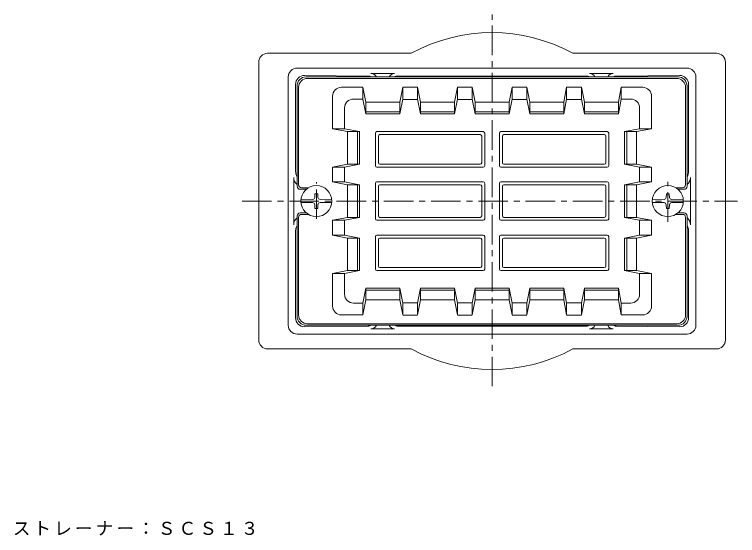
# Model space of a CAD drawing. Units: millimetres, scale not verified. Extents: x -362 to 349, y -275 to 216.
# Drawn here: x -352 to -107.2, y 39.2 to 215.5 of the extents above; entities that cross this region are included whole.
import ezdxf

# ---------------------------------------------------------------- set-up
doc = ezdxf.new("R2010")
doc.units = ezdxf.units.MM
doc.header["$LTSCALE"] = 2
doc.linetypes.add('CHAIN1', pattern=[8, 5, -1, 1, -1])
for name, color, linetype, lineweight in [('0-0_通り芯', 3, 'Continuous', 9), ('0-2_仕上', 6, 'Continuous', 9), ('0-5_寸法', 7, 'Continuous', 9)]:
    doc.layers.add(name, color=color, linetype=linetype, lineweight=lineweight)
doc.styles.add('ＭＳ ゴシック', font='')
doc.styles.get('ＭＳ ゴシック').set_extended_font_data('MS Gothic')

msp = doc.modelspace()

# ---------------------------------------------------------------- linework, layer by layer
at = {"layer": '0-0_通り芯', "linetype": 'CHAIN1'}
for p, q in [((-190.327, 89.697), (-190.327, 215.482)), ((-249.827, 146.301), (-249.827, 158.737)), ((-130.827, 145.333), (-130.827, 158.878)), ((-274.97, 152.336), (-107.221, 152.336))]:
    msp.add_line(p, q, dxfattribs=at)
at = {"layer": '0-0_通り芯'}
for p, q in [((-266.327, 202.336), (-217.695, 202.336)), ((-114.327, 202.336), (-162.96, 202.336)), ((-269.327, 105.336), (-269.327, 199.336)), ((-111.327, 105.336), (-111.327, 199.336)), ((-256.327, 197.336), (-124.327, 197.336)), ((-259.327, 110.336), (-259.327, 194.336)), ((-253.828, 194.836), (-232.31, 194.651)), ((-223.327, 195.555), (-231.327, 195.555)), ((-158.328, 194.634), (-222.327, 194.634)), ((-157.328, 195.555), (-149.328, 195.555)), ((-126.827, 194.836), (-148.345, 194.651)), ((-121.327, 110.336), (-121.327, 194.336)), ((-256.854, 191.836), (-256.854, 162.336)), ((-123.801, 191.836), (-123.801, 162.336)), ((-257.495, 160.336), (-257.495, 144.336)), ((-123.16, 160.336), (-123.16, 144.336)), ((-256.854, 142.336), (-256.854, 112.835)), ((-123.801, 142.336), (-123.801, 112.835)), ((-253.828, 109.835), (-232.31, 110.02)), ((-223.327, 109.116), (-231.327, 109.116)), ((-158.328, 110.037), (-222.327, 110.037)), ((-157.328, 109.116), (-149.328, 109.116)), ((-126.827, 109.835), (-148.345, 110.02)), ((-256.327, 107.336), (-124.327, 107.336)), ((-266.327, 102.336), (-217.695, 102.336)), ((-114.327, 102.336), (-162.96, 102.336))]:
    msp.add_line(p, q, dxfattribs=at)
for centre, radius, start, end in [((-190.327, 152.336), 57, 61.30559, 118.69441), ((-266.327, 199.336), 3, 90, 180), ((-114.327, 199.336), 3, 0, 90), ((-256.327, 194.336), 3, 90, 180), ((-124.327, 194.336), 3, 0, 90), ((-253.854, 191.836), 3, 89.50809, 180), ((-232.327, 192.652), 2, 57.36104, 89.50774), ((-231.327, 193.555), 2, 22.96875, 90), ((-223.327, 193.555), 2, 90, 157.03125), ((-222.327, 192.634), 2, 90, 121.71632), ((-158.328, 192.634), 2, 58.28368, 90), ((-157.328, 193.555), 2, 22.96875, 90), ((-149.328, 193.555), 2, 90, 157.03125), ((-148.327, 192.652), 2, 90.49226, 122.63896), ((-126.801, 191.836), 3, 0, 90.49191), ((-253.854, 162.336), 3, 180, 214.46437), ((-126.801, 162.336), 3, 325.53563, 0), ((-254.495, 160.336), 3, 180, 232.34302), ((-126.16, 160.336), 3, 307.65698, 0), ((-254.495, 144.336), 3, 127.65698, 180), ((-126.16, 144.336), 3, 0, 52.34302), ((-253.854, 142.336), 3, 145.53563, 180), ((-126.801, 142.336), 3, 0, 34.46437), ((-253.854, 112.835), 3, 180, 270.49191), ((-126.801, 112.835), 3, 269.50809, 0), ((-256.327, 110.336), 3, 180, 270), ((-232.327, 112.02), 2, 270.49226, 302.63896), ((-231.327, 111.116), 2, 270, 337.03125), ((-223.327, 111.116), 2, 202.96875, 270), ((-222.327, 112.037), 2, 238.28368, 270), ((-158.328, 112.037), 2, 270, 301.71632), ((-157.328, 111.116), 2, 270, 337.03125), ((-149.328, 111.116), 2, 202.96875, 270), ((-148.327, 112.02), 2, 237.36104, 269.50774), ((-124.327, 110.336), 3, 270, 0), ((-266.327, 105.336), 3, 180, 270), ((-114.327, 105.336), 3, 270, 0), ((-190.327, 152.336), 57, 241.30559, 298.69441)]:
    msp.add_arc(centre, radius, start, end, dxfattribs=at)
at = {"layer": '0-2_仕上'}
for p, q in [((-127.328, 194.336), (-253.327, 194.336)), ((-127.827, 193.836), (-252.827, 193.836)), ((-256.327, 191.336), (-256.327, 157.336)), ((-124.327, 191.336), (-124.327, 157.336)), ((-255.827, 190.836), (-255.827, 157.836)), ((-241.327, 190.838), (-234.077, 190.838)), ((-220.577, 190.936), (-215.577, 190.936)), ((-202.078, 190.936), (-197.078, 190.936)), ((-178.577, 190.936), (-183.577, 190.936)), ((-160.077, 190.936), (-165.077, 190.936)), ((-139.327, 190.838), (-146.577, 190.838)), ((-124.827, 190.836), (-124.827, 157.836)), ((-244.327, 187.838), (-244.327, 176.836)), ((-237.252, 186.866), (-234.077, 186.866)), ((-220.578, 186.704), (-215.577, 186.704)), ((-202.078, 186.704), (-197.077, 186.704)), ((-178.577, 186.704), (-183.577, 186.704)), ((-160.077, 186.704), (-165.078, 186.704)), ((-143.403, 186.866), (-146.577, 186.866)), ((-136.327, 187.838), (-136.327, 176.836)), ((-240.252, 183.866), (-240.252, 176.836)), ((-233.078, 185.791), (-221.577, 185.791)), ((-203.078, 185.791), (-214.577, 185.791)), ((-196.078, 185.791), (-184.577, 185.791)), ((-177.577, 185.791), (-166.077, 185.791)), ((-147.577, 185.791), (-159.077, 185.791)), ((-140.403, 183.866), (-140.403, 176.836)), ((-221.577, 182.505), (-233.078, 182.505)), ((-233.078, 181.82), (-221.577, 181.82)), ((-214.577, 182.505), (-203.078, 182.505)), ((-214.577, 181.82), (-203.078, 181.82)), ((-184.577, 181.82), (-196.078, 181.82)), ((-196.077, 182.505), (-184.577, 182.505)), ((-166.077, 182.505), (-177.577, 182.505)), ((-166.077, 181.82), (-177.577, 181.82)), ((-159.077, 182.505), (-147.577, 182.505)), ((-147.577, 181.82), (-159.077, 181.82)), ((-244.327, 176.836), (-239.278, 175.836)), ((-240.252, 176.836), (-244.327, 176.836)), ((-240.252, 176.836), (-235.203, 175.836)), ((-140.403, 176.836), (-145.452, 175.836)), ((-136.327, 176.836), (-141.377, 175.836)), ((-140.403, 176.836), (-136.327, 176.836)), ((-239.278, 164.836), (-239.278, 175.836)), ((-235.203, 175.836), (-239.278, 175.836)), ((-235.905, 175.836), (-235.905, 164.836)), ((-235.203, 175.836), (-235.203, 164.836)), ((-229.827, 164.336), (-229.827, 175.336)), ((-193.327, 175.836), (-229.327, 175.836)), ((-228.827, 165.336), (-228.827, 174.336)), ((-194.327, 174.836), (-228.327, 174.836)), ((-193.827, 174.336), (-193.827, 165.336)), ((-192.827, 164.336), (-192.827, 175.336)), ((-187.827, 164.336), (-187.827, 175.336)), ((-187.327, 175.836), (-151.327, 175.836)), ((-186.827, 174.336), (-186.827, 165.336)), ((-186.328, 174.836), (-152.327, 174.836)), ((-151.827, 165.336), (-151.827, 174.336)), ((-150.827, 164.336), (-150.827, 175.336)), ((-145.452, 175.836), (-141.377, 175.836)), ((-145.452, 175.836), (-145.452, 164.836)), ((-144.75, 175.836), (-144.75, 164.836)), ((-141.377, 164.836), (-141.377, 175.836)), ((-244.327, 163.836), (-239.278, 164.836)), ((-240.252, 163.836), (-235.203, 164.836)), ((-235.203, 164.836), (-239.278, 164.836)), ((-194.327, 164.836), (-228.327, 164.836)), ((-186.328, 164.836), (-152.327, 164.836)), ((-145.452, 164.836), (-141.377, 164.836)), ((-140.403, 163.836), (-145.452, 164.836)), ((-136.327, 163.836), (-141.377, 164.836)), ((-240.252, 163.836), (-244.327, 163.836)), ((-244.327, 163.836), (-244.327, 158.836)), ((-240.252, 163.836), (-240.252, 158.836)), ((-193.327, 163.836), (-229.327, 163.836)), ((-187.327, 163.836), (-151.327, 163.836)), ((-140.403, 163.836), (-136.327, 163.836)), ((-140.403, 163.836), (-140.403, 158.836)), ((-136.327, 163.836), (-136.327, 158.836)), ((-254.828, 156.836), (-252.532, 156.836)), ((-244.327, 158.836), (-239.278, 157.836)), ((-240.252, 158.836), (-244.327, 158.836)), ((-240.252, 158.836), (-235.203, 157.836)), ((-235.203, 157.836), (-239.278, 157.836)), ((-239.278, 146.836), (-239.278, 157.836)), ((-235.905, 157.836), (-235.905, 146.836)), ((-235.203, 157.836), (-235.203, 146.836)), ((-229.827, 158.336), (-229.827, 146.336)), ((-193.327, 158.836), (-229.327, 158.836)), ((-228.827, 157.336), (-228.827, 147.336)), ((-194.327, 157.836), (-228.327, 157.836)), ((-193.827, 157.336), (-193.827, 147.336)), ((-192.827, 158.336), (-192.827, 146.336)), ((-187.827, 158.336), (-187.827, 146.336)), ((-187.327, 158.836), (-151.327, 158.836)), ((-186.827, 157.336), (-186.827, 147.336)), ((-186.328, 157.836), (-152.327, 157.836)), ((-151.827, 157.336), (-151.827, 147.336)), ((-150.827, 158.336), (-150.827, 146.336)), ((-140.403, 158.836), (-145.452, 157.836)), ((-145.452, 157.836), (-141.377, 157.836)), ((-145.452, 157.836), (-145.452, 146.836)), ((-144.75, 157.836), (-144.75, 146.836)), ((-136.327, 158.836), (-141.377, 157.836)), ((-141.377, 146.836), (-141.377, 157.836)), ((-140.403, 158.836), (-136.327, 158.836)), ((-125.827, 156.836), (-128.123, 156.836)), ((-255.327, 156.336), (-253.228, 156.336)), ((-125.327, 156.336), (-127.427, 156.336)), ((-256.327, 113.336), (-256.327, 147.336)), ((-255.327, 148.336), (-253.228, 148.336)), ((-254.828, 147.836), (-252.532, 147.836)), ((-125.827, 147.836), (-128.123, 147.836)), ((-125.327, 148.336), (-127.427, 148.336)), ((-124.327, 113.336), (-124.327, 147.336)), ((-255.827, 113.836), (-255.827, 146.836)), ((-244.327, 145.836), (-239.278, 146.836)), ((-244.327, 140.836), (-244.327, 145.836)), ((-240.252, 145.836), (-244.327, 145.836)), ((-240.252, 145.836), (-235.203, 146.836)), ((-240.252, 140.836), (-240.252, 145.836)), ((-235.203, 146.836), (-239.278, 146.836)), ((-193.327, 145.836), (-229.327, 145.836)), ((-194.327, 146.836), (-228.327, 146.836)), ((-187.327, 145.836), (-151.327, 145.836)), ((-186.328, 146.836), (-152.327, 146.836)), ((-145.452, 146.836), (-141.377, 146.836)), ((-140.403, 145.836), (-145.452, 146.836)), ((-136.327, 145.836), (-141.377, 146.836)), ((-140.403, 140.836), (-140.403, 145.836)), ((-140.403, 145.836), (-136.327, 145.836)), ((-136.327, 140.836), (-136.327, 145.836)), ((-124.827, 113.836), (-124.827, 146.836)), ((-244.327, 140.836), (-239.278, 139.836)), ((-240.252, 140.836), (-244.327, 140.836)), ((-240.252, 140.836), (-235.203, 139.836)), ((-239.278, 139.836), (-239.278, 128.836)), ((-235.203, 139.836), (-239.278, 139.836)), ((-235.905, 128.836), (-235.905, 139.836)), ((-235.203, 128.836), (-235.203, 139.836)), ((-229.827, 140.336), (-229.827, 129.336)), ((-193.327, 140.836), (-229.327, 140.836)), ((-194.327, 139.836), (-228.327, 139.836)), ((-192.827, 140.336), (-192.827, 129.336)), ((-187.827, 140.336), (-187.827, 129.336)), ((-187.327, 140.836), (-151.327, 140.836)), ((-186.328, 139.836), (-152.327, 139.836)), ((-150.827, 140.336), (-150.827, 129.336)), ((-140.403, 140.836), (-145.452, 139.836)), ((-145.452, 128.836), (-145.452, 139.836)), ((-145.452, 139.836), (-141.377, 139.836)), ((-144.75, 128.836), (-144.75, 139.836)), ((-136.327, 140.836), (-141.377, 139.836)), ((-141.377, 139.836), (-141.377, 128.836)), ((-140.403, 140.836), (-136.327, 140.836)), ((-228.827, 139.336), (-228.827, 130.336)), ((-193.827, 130.336), (-193.827, 139.336)), ((-186.827, 130.336), (-186.827, 139.336)), ((-151.827, 139.336), (-151.827, 130.336)), ((-194.327, 129.836), (-228.327, 129.836)), ((-186.328, 129.836), (-152.327, 129.836)), ((-244.327, 127.836), (-239.278, 128.836)), ((-244.327, 116.833), (-244.327, 127.836)), ((-240.252, 127.836), (-244.327, 127.836)), ((-240.252, 127.836), (-235.203, 128.836)), ((-240.252, 120.805), (-240.252, 127.836)), ((-235.203, 128.836), (-239.278, 128.836)), ((-193.327, 128.836), (-229.327, 128.836)), ((-187.327, 128.836), (-151.327, 128.836)), ((-145.452, 128.836), (-141.377, 128.836)), ((-140.403, 127.836), (-145.452, 128.836)), ((-136.327, 127.836), (-141.377, 128.836)), ((-140.403, 127.836), (-136.327, 127.836)), ((-140.403, 120.805), (-140.403, 127.836)), ((-136.327, 116.833), (-136.327, 127.836)), ((-233.078, 122.852), (-221.577, 122.852)), ((-214.577, 122.851), (-203.078, 122.851)), ((-184.577, 122.852), (-196.078, 122.852)), ((-166.077, 122.851), (-177.577, 122.851)), ((-147.577, 122.852), (-159.077, 122.852)), ((-221.577, 122.167), (-233.078, 122.167)), ((-214.577, 122.167), (-203.078, 122.167)), ((-196.077, 122.167), (-184.577, 122.167)), ((-166.077, 122.167), (-177.577, 122.167)), ((-159.077, 122.167), (-147.577, 122.167)), ((-237.252, 117.805), (-234.077, 117.805)), ((-233.078, 118.88), (-221.577, 118.88)), ((-220.578, 117.968), (-215.577, 117.968)), ((-203.078, 118.88), (-214.577, 118.88)), ((-202.078, 117.968), (-197.077, 117.968)), ((-196.078, 118.88), (-184.577, 118.88)), ((-178.577, 117.968), (-183.577, 117.968)), ((-177.577, 118.88), (-166.077, 118.88)), ((-160.077, 117.968), (-165.078, 117.968)), ((-147.577, 118.88), (-159.077, 118.88)), ((-143.403, 117.805), (-146.577, 117.805)), ((-241.327, 113.833), (-234.077, 113.833)), ((-220.577, 113.736), (-215.577, 113.736)), ((-202.078, 113.736), (-197.078, 113.736)), ((-178.577, 113.736), (-183.577, 113.736)), ((-160.077, 113.736), (-165.077, 113.736)), ((-139.327, 113.833), (-146.577, 113.833)), ((-127.328, 110.336), (-253.327, 110.336)), ((-127.827, 110.836), (-252.827, 110.836))]:
    msp.add_line(p, q, dxfattribs=at)
at = {"layer": '0-2_仕上', "color": 4}
for p, q in [((-250.324, 154.836), (-250.346, 153.585)), ((-249.331, 154.836), (-250.324, 154.836)), ((-249.331, 154.836), (-249.309, 153.585)), ((-131.324, 154.836), (-131.346, 153.585)), ((-131.324, 154.836), (-130.331, 154.836)), ((-130.331, 154.836), (-130.309, 153.585)), ((-255.058, 152.784), (-251.077, 152.854)), ((-255.058, 151.887), (-251.077, 151.817)), ((-251.077, 152.854), (-250.578, 153.086)), ((-251.077, 151.817), (-250.578, 151.585)), ((-250.346, 153.585), (-250.578, 153.086)), ((-249.309, 153.585), (-249.076, 153.086)), ((-248.578, 152.854), (-249.076, 153.086)), ((-248.578, 151.817), (-249.076, 151.585)), ((-244.596, 152.784), (-248.578, 152.854)), ((-244.596, 151.887), (-248.578, 151.817)), ((-136.058, 152.784), (-132.077, 152.854)), ((-136.058, 151.887), (-132.077, 151.817)), ((-132.077, 152.854), (-131.578, 153.086)), ((-132.077, 151.817), (-131.578, 151.585)), ((-131.346, 153.585), (-131.578, 153.086)), ((-130.309, 153.585), (-130.076, 153.086)), ((-129.578, 152.854), (-130.076, 153.086)), ((-129.578, 151.817), (-130.076, 151.585)), ((-125.597, 152.784), (-129.578, 152.854)), ((-125.597, 151.887), (-129.578, 151.817)), ((-250.346, 151.086), (-250.578, 151.585)), ((-250.324, 149.836), (-250.346, 151.086)), ((-249.331, 149.836), (-250.324, 149.836)), ((-249.331, 149.836), (-249.309, 151.086)), ((-249.309, 151.086), (-249.076, 151.585)), ((-131.346, 151.086), (-131.578, 151.585)), ((-131.324, 149.836), (-131.346, 151.086)), ((-131.324, 149.836), (-130.331, 149.836)), ((-130.331, 149.836), (-130.309, 151.086)), ((-130.309, 151.086), (-130.076, 151.585))]:
    msp.add_line(p, q, dxfattribs=at)
at = {"layer": '0-2_仕上'}
for points in [[(-234.077, 186.704), (-234.077, 190.838), (-233.078, 185.791)], [(-220.578, 186.704), (-220.578, 190.838), (-221.577, 185.791)], [(-215.577, 186.704), (-215.577, 190.838), (-214.577, 185.791)], [(-202.078, 186.704), (-202.078, 190.838), (-203.078, 185.791)], [(-197.077, 186.704), (-197.077, 190.838), (-196.078, 185.791)], [(-183.577, 186.704), (-183.577, 190.838), (-184.577, 185.791)], [(-178.577, 186.704), (-178.577, 190.838), (-177.577, 185.791)], [(-165.078, 186.704), (-165.078, 190.838), (-166.077, 185.791)], [(-160.077, 186.704), (-160.077, 190.838), (-159.077, 185.791)], [(-146.577, 186.704), (-146.577, 190.838), (-147.577, 185.791)], [(-234.077, 186.866), (-233.078, 181.82), (-233.078, 185.791)], [(-220.578, 186.866), (-221.577, 181.82), (-221.577, 185.791)], [(-215.577, 186.866), (-214.577, 181.82), (-214.577, 185.791)], [(-202.078, 186.866), (-203.078, 181.82), (-203.078, 185.791)], [(-197.077, 186.866), (-196.078, 181.82), (-196.078, 185.791)], [(-183.577, 186.866), (-184.577, 181.82), (-184.577, 185.791)], [(-178.577, 186.866), (-177.577, 181.82), (-177.577, 185.791)], [(-165.078, 186.866), (-166.077, 181.82), (-166.077, 185.791)], [(-160.077, 186.866), (-159.077, 181.82), (-159.077, 185.791)], [(-146.577, 186.866), (-147.577, 181.82), (-147.577, 185.791)], [(-234.077, 117.805), (-233.078, 122.851), (-233.078, 118.88)], [(-220.578, 117.805), (-221.577, 122.851), (-221.577, 118.88)], [(-215.577, 117.805), (-214.577, 122.851), (-214.577, 118.88)], [(-202.078, 117.805), (-203.078, 122.851), (-203.078, 118.88)], [(-197.077, 117.805), (-196.078, 122.851), (-196.078, 118.88)], [(-183.577, 117.805), (-184.577, 122.851), (-184.577, 118.88)], [(-178.577, 117.805), (-177.577, 122.851), (-177.577, 118.88)], [(-165.078, 117.805), (-166.077, 122.851), (-166.077, 118.88)], [(-160.077, 117.805), (-159.077, 122.851), (-159.077, 118.88)], [(-146.577, 117.805), (-147.577, 122.851), (-147.577, 118.88)], [(-234.077, 117.968), (-234.077, 113.833), (-233.078, 118.88)], [(-220.578, 117.968), (-220.578, 113.833), (-221.577, 118.88)], [(-215.577, 117.968), (-215.577, 113.833), (-214.577, 118.88)], [(-202.078, 117.968), (-202.078, 113.833), (-203.078, 118.88)], [(-197.077, 117.968), (-197.077, 113.833), (-196.078, 118.88)], [(-183.577, 117.968), (-183.577, 113.833), (-184.577, 118.88)], [(-178.577, 117.968), (-178.577, 113.833), (-177.577, 118.88)], [(-165.078, 117.968), (-165.078, 113.833), (-166.077, 118.88)], [(-160.077, 117.968), (-160.077, 113.833), (-159.077, 118.88)], [(-146.577, 117.968), (-146.577, 113.833), (-147.577, 118.88)]]:
    msp.add_lwpolyline(points, dxfattribs=at)
at = {"layer": '0-2_仕上', "color": 4}
for centre in [(-249.828, 152.336), (-130.827, 152.336)]:
    msp.add_circle(centre, 5.25, dxfattribs=at)
at = {"layer": '0-2_仕上'}
for centre, radius, start, end in [((-253.327, 191.336), 3, 90, 180), ((-252.827, 190.836), 3, 90, 180), ((-127.827, 190.836), 3, 0, 90), ((-127.328, 191.336), 3, 0, 90), ((-241.327, 187.838), 3, 90, 180), ((-139.327, 187.838), 3, 0, 90), ((-237.252, 183.866), 3, 90, 180), ((-143.403, 183.866), 3, 0, 90), ((-229.327, 175.336), 0.5, 90, 180), ((-228.327, 174.336), 0.5, 90, 180), ((-194.327, 174.336), 0.5, 0, 90), ((-193.327, 175.336), 0.5, 0, 90), ((-187.327, 175.336), 0.5, 90, 180), ((-186.328, 174.336), 0.5, 90, 180), ((-152.327, 174.336), 0.5, 0, 90), ((-151.327, 175.336), 0.5, 0, 90), ((-229.327, 164.336), 0.5, 180, 270), ((-228.327, 165.336), 0.5, 180, 270), ((-194.327, 165.336), 0.5, 270, 0), ((-193.327, 164.336), 0.5, 270, 0), ((-187.327, 164.336), 0.5, 180, 270), ((-186.328, 165.336), 0.5, 180, 270), ((-152.327, 165.336), 0.5, 270, 0), ((-151.327, 164.336), 0.5, 270, 0), ((-255.327, 157.336), 1, 180, 270), ((-254.828, 157.836), 1, 180, 270), ((-229.327, 158.336), 0.5, 90, 180), ((-228.327, 157.336), 0.5, 90, 180), ((-194.327, 157.336), 0.5, 0, 90), ((-193.327, 158.336), 0.5, 0, 90), ((-187.327, 158.336), 0.5, 90, 180), ((-186.328, 157.336), 0.5, 90, 180), ((-152.327, 157.336), 0.5, 0, 90), ((-151.327, 158.336), 0.5, 0, 90), ((-125.827, 157.836), 1, 270, 0), ((-125.327, 157.336), 1, 270, 0), ((-255.327, 147.336), 1, 90, 180), ((-254.828, 146.836), 1, 90, 180), ((-228.327, 147.336), 0.5, 180, 270), ((-194.327, 147.336), 0.5, 270, 0), ((-186.328, 147.336), 0.5, 180, 270), ((-152.327, 147.336), 0.5, 270, 0), ((-125.827, 146.836), 1, 0, 90), ((-125.327, 147.336), 1, 0, 90), ((-229.327, 146.336), 0.5, 180, 270), ((-193.327, 146.336), 0.5, 270, 0), ((-187.327, 146.336), 0.5, 180, 270), ((-151.327, 146.336), 0.5, 270, 0), ((-229.327, 140.336), 0.5, 90, 180), ((-228.327, 139.336), 0.5, 90, 180), ((-194.327, 139.336), 0.5, 0, 90), ((-193.327, 140.336), 0.5, 0, 90), ((-187.327, 140.336), 0.5, 90, 180), ((-186.328, 139.336), 0.5, 90, 180), ((-152.327, 139.336), 0.5, 0, 90), ((-151.327, 140.336), 0.5, 0, 90), ((-228.327, 130.336), 0.5, 180, 270), ((-194.327, 130.336), 0.5, 270, 0), ((-186.328, 130.336), 0.5, 180, 270), ((-152.327, 130.336), 0.5, 270, 0), ((-229.327, 129.336), 0.5, 180, 270), ((-193.327, 129.336), 0.5, 270, 0), ((-187.327, 129.336), 0.5, 180, 270), ((-151.327, 129.336), 0.5, 270, 0), ((-237.252, 120.805), 3, 180, 270), ((-143.403, 120.805), 3, 270, 0), ((-241.327, 116.833), 3, 180, 270), ((-139.327, 116.833), 3, 270, 0), ((-253.327, 113.336), 3, 180, 270), ((-252.827, 113.836), 3, 180, 270), ((-127.827, 113.836), 3, 270, 0), ((-127.328, 113.336), 3, 270, 0)]:
    msp.add_arc(centre, radius, start, end, dxfattribs=at)

# ---------------------------------------------------------------- texts
at = {"layer": '0-5_寸法', "insert": (-352.635, 39.181), "char_height": 4.399, "attachment_point": 7, "style": 'ＭＳ ゴシック'}
msp.add_mtext('\\T1.17;ストレーナー：ＳＣＳ１３', dxfattribs=at)

doc.saveas('drawing.dxf')
